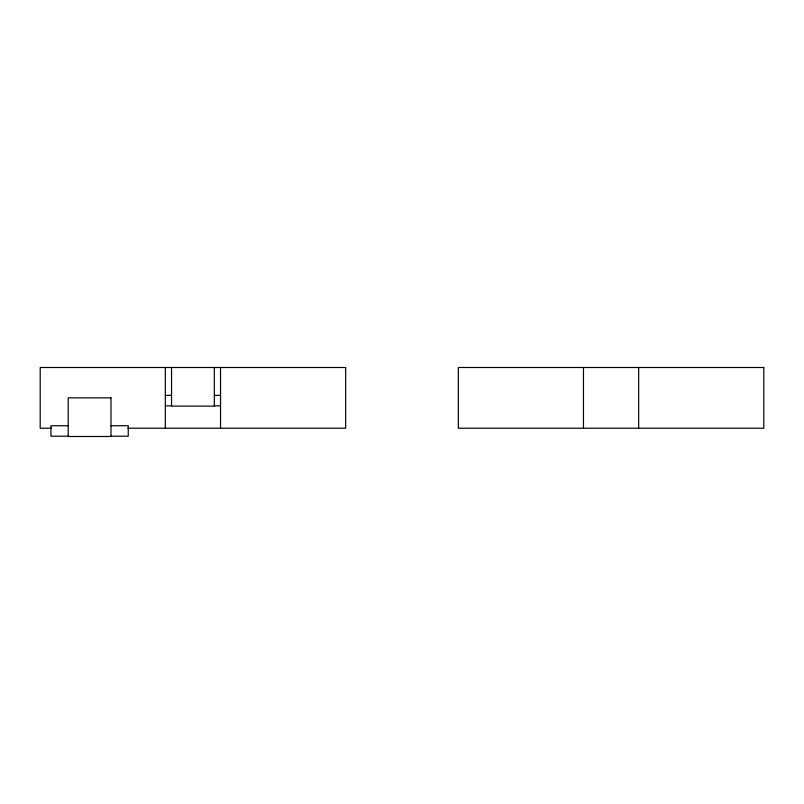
<?xml version="1.0" encoding="UTF-8"?>
<svg xmlns="http://www.w3.org/2000/svg" width="804" height="804" viewBox="0 0 804 804"><rect width="100%" height="100%" fill="white"/><g stroke="black" fill="none" stroke-linecap="round" stroke-linejoin="round"><path stroke-width="1.21" d="M165.383 395.377L171.543 395.377M214.316 395.377L220.477 395.377M165.383 405.859L171.543 405.859M214.316 405.859L220.477 405.859M68.209 425.738L50.964 425.738L50.964 436.21L68.209 436.22M110.982 425.738L128.238 425.738L128.238 436.21L110.982 436.22M51.496 428.22L40.2 428.22L40.2 367.498L345.67 367.498L345.67 428.22L127.947 428.22M638.667 367.498L638.667 428.22M583.463 367.498L583.463 428.22M220.537 367.498L220.537 428.22M214.316 367.498L214.316 406.141L171.543 406.141L171.543 367.498M165.333 367.498L165.333 428.22M763.8 367.498L458.33 367.498L458.33 428.22L763.8 428.22L763.8 367.498M110.982 397.859L68.209 397.859L68.209 436.502L110.982 436.502L110.982 397.859"/></g></svg>
